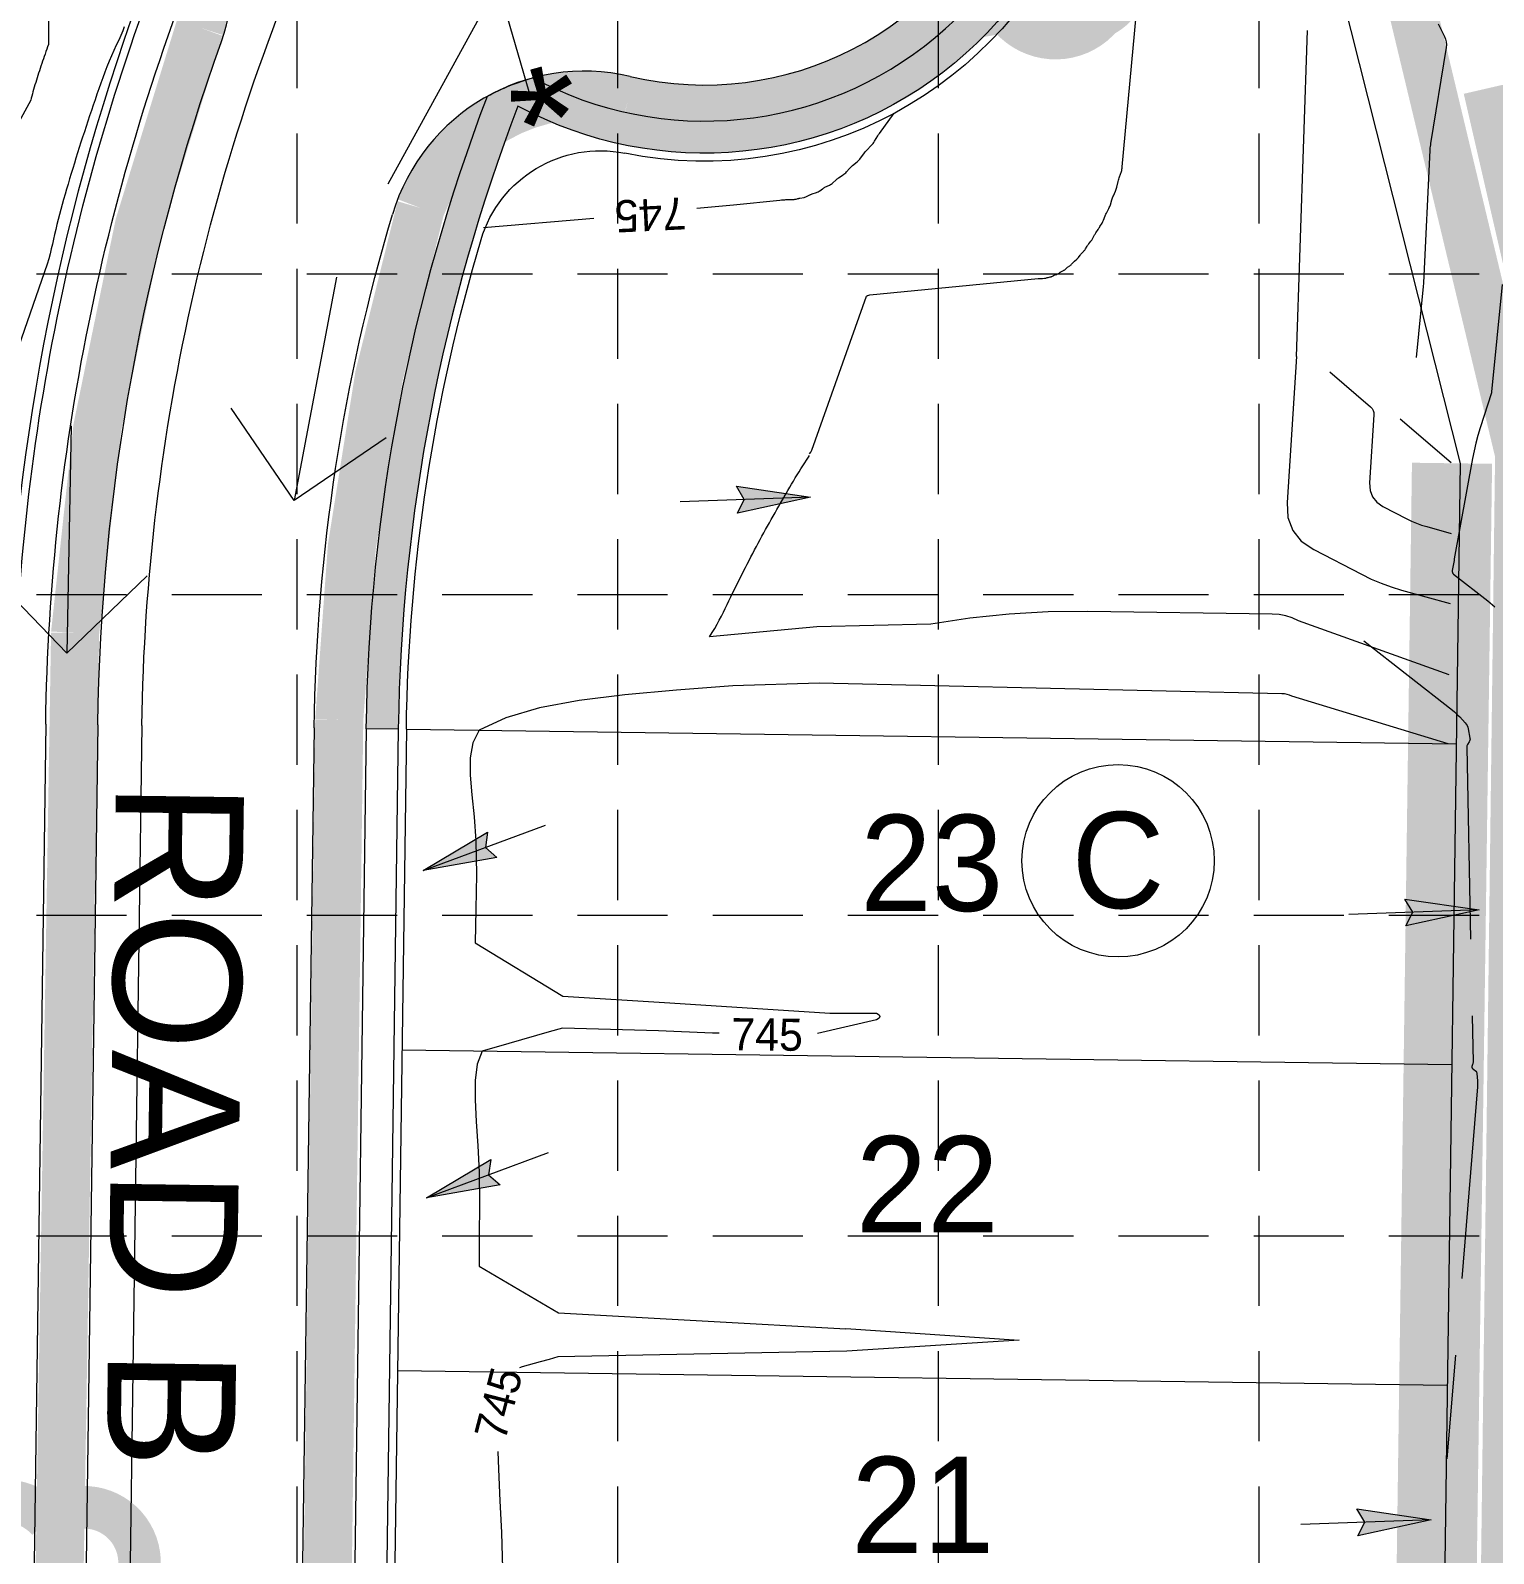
# Model space of a CAD drawing. Header units: feet. Extents: x 46644 to 49208, y 46045 to 47649.
# Drawn here: x 48372.6 to 48555.1, y 46687.2 to 46877.2 of the extents above; entities that cross this region are included whole.
import ezdxf
from ezdxf.enums import TextEntityAlignment as Align

# ---------------------------------------------------------------- set-up
doc = ezdxf.new("R2010")
doc.units = ezdxf.units.FT
doc.header["$MEASUREMENT"] = 0
doc.linetypes.add('DGN Style 3', pattern=[33.544038077373976, 23.96002719812427, -9.584010879249709])
doc.linetypes.add('HIDDEN', pattern=[0.375, 0.25, -0.125])
doc.layers.get('0').update_dxf_attribs({"color": 1})
for name, color, linetype, lineweight in [('06213 - LEVE 12', 1, 'Continuous', 0), ('EC', 35, 'Continuous', 0), ('Level 11', 1, 'Continuous', 0), ('Level 13', 1, 'Continuous', 0), ('Level 15', 1, 'Continuous', 0), ('Level 29', 1, 'Continuous', 0), ('Level 4', 1, 'Continuous', 0), ('Level 45', 1, 'Continuous', 0), ('Level 52', 1, 'Continuous', 0), ('LIMITS OF DISTURBANCE', 1, 'HIDDEN', 0), ('PC', 35, 'Continuous', 0), ('STORM', 5, 'Continuous', 0)]:
    doc.layers.add(name, color=color, linetype=linetype, lineweight=lineweight)
for name, color, linetype in [('EROSION BLANKET', 84, 'Continuous'), ('GRID', 254, 'HIDDEN'), ('LEGEND', 7, 'Continuous'), ('SILT FENCE', 200, 'Continuous')]:
    doc.layers.add(name, color=color, linetype=linetype)
doc.styles.get("Standard").update_dxf_attribs({"font": 'ARIAL.TTF'})
doc.styles.add('Style-WORKING', font='WORKING.shx')
doc.styles.add('SURVEY', font='surveyor.shx')

msp = doc.modelspace()

# ---------------------------------------------------------------- hatches: boundary and pattern name
at = {"layer": 'Level 15', "linetype": 'Continuous', "lineweight": 0}
h = msp.add_hatch(dxfattribs=at)
h.set_pattern_fill('CONCRT', style=0)
h.set_pattern_definition([(65.00897923001818, (48476.84644417513, 46842.73978350573), (-8.5075, -16.5926), [0.4925363057684174, -100.1936034689791]), (-37.17920141359816, (48477.05452905308, 46843.186205611), (-42.5375, 33.1852), [0.4494666377262176, -95.65039364864465]), (-161.9928181565323, (48477.41264129884, 46842.91458845788), (-17.015, -8.2963), [0.5925672571046589, -26.24447058130069]), (81.66580035716234, (48479.35884417513, 46840.91288350573), (-8.5075, -49.7778), [1.024818349757654, -57.66912211312148]), (-47.00862293102423, (48479.50738833559, 46841.9268792071), (-76.56750000000001, 82.96300000000001), [0.9080981514674599, -123.8557406059626]), (-156.0941436475391, (48480.12660982642, 46841.26264506314), (-76.56750000000001, -33.1852), [0.826022007156684, -101.5380300252829]), (62.85448967122436, (48474.97814417513, 46845.12828350574), (0, -8.2963), [1.02484306725469, -17.62165609505457]), (-65.49845957792341, (48475.44573073488, 46846.04024080827), (-25.5225, 58.0741), [0.9248153588354219, -81.13100094257005]), (-174.93384404701, (48475.82926804009, 46845.19870496028), (-8.5075, 0), [0.8363439364636508, -93.11317921261892]), (-56.87299493509265, (48479.59579417513, 46844.47113350574), (-42.5375, 66.3704), [0.1281080110687852, -108.8432648018861]), (66.27539342179878, (48481.58494417513, 46846.01623350573), (-17.015, -41.4815), [0.1749289141337132, -63.26007007743245]), (66.27539342179878, (48478.81434417513, 46839.03648350573), (-17.015, -41.4815), [0.1749289141337132, -63.26007007743245]), (66.27539342179878, (48477.19814417513, 46841.09663350573), (-17.015, -41.4815), [0.1749289141337132, -63.26007007743245]), (-83.49976962636765, (48481.42069417513, 46840.65053350573), (0, -8.2963), [0.1607883080326427, -74.98901970995236]), (66.27539342179878, (48477.37574417513, 46845.60778350574), (-17.015, -41.4815), [0.1749289141337132, -63.26007007743245]), (66.27539342179878, (48474.49859417513, 46841.82483350574), (-17.015, -41.4815), [0.1749289141337132, -63.26007007743245]), (65.00897923001818, (48474.53414417513, 46839.95998350573), (-8.5075, -16.5926), [0.4925363057684174, -100.1936034689791]), (-37.17920141359816, (48474.74222905308, 46840.40640561099), (-42.5375, 33.1852), [0.4494666377262174, -95.65039364864465]), (-161.9928181565323, (48475.10034129884, 46840.13478845788), (-17.015, -8.2963), [0.5925672571046585, -26.24447058130069]), (65.00897923001818, (48481.46064417513, 46844.00933350573), (-8.5075, -16.5926), [0.4925363057684174, -100.1936034689791]), (-37.17920141359816, (48481.66872905308, 46844.45575561099), (-42.5375, 33.1852), [0.4494666377262183, -95.65039364864465]), (-161.9928181565323, (48482.02684129884, 46844.18413845788), (-17.015, -8.2963), [0.5925672571046581, -26.24447058130069]), (-56.87299493509265, (48474.19649417513, 46847.29228350573), (-42.5375, 66.3704), [0.1281080110687852, -108.8432648018861]), (-56.87299493509265, (48482.63294417513, 46847.33278350574), (-42.5375, 66.3704), [0.1281080110687852, -108.8432648018861])])
edge = h.paths.add_edge_path()
edge.add_arc((48644.43091473736, 46786.91634130997), 230.0000000000131, 159.0931941023321, 179.2054769463545, ccw=False)
edge.add_arc((48441.67992461676, 46847.11838450725), 24.99999999998855, 104.85603080910931, 118.9634539277269, ccw=False)
edge.add_arc((48456.63270055081, 46910.88878902114), 44.99999999999544, 241.6586567207845, 514.2780000394453)
edge.add_arc((48407.09969771401, 46953.74589613266), 25.000000000026, 279.7326834135528, 291.08062595095083, ccw=False)
edge.add_line((48411.3259884661, 46929.10571621286), (48359.65307903651, 46962.07052685617))
edge.add_line((48359.65307903651, 46962.07052685617), (48361.8043908936, 46965.442745309))
edge.add_line((48361.8043908936, 46965.442745309), (48412.84529203402, 46932.88112530865))
edge.add_arc((48456.63270055082, 46910.88878902114), 49.00000000000213, -118.32509482813299, 153.3317939500301, ccw=False)
edge.add_arc((48644.43091473731, 46786.91634130997), 225.9999999999652, 159.041249512194, 179.2054769463494)
edge.add_line((48418.4526437116, 46790.05019264929), (48414.45302829522, 46790.10565904466))
at = {"layer": 'Level 52', "linetype": 'Continuous', "lineweight": 0}
for points in [[(48460.75521678579, 46816.9902198717), (48461.61543496646, 46818.69318776056), (48460.6284553658, 46820.33862057125), (48469.88158833931, 46818.99783633351)], [(48429.58983090507, 46777.18177069161), (48429.30866383288, 46775.29470417812), (48430.76292954395, 46774.04302965647), (48421.5574894595, 46772.40655629939)], [(48544.1658164717, 46765.50555396826), (48545.02603465238, 46767.20852185712), (48544.03905505171, 46768.85395466781), (48553.29218802523, 46767.51317043007)], [(48429.97995562159, 46736.36092404584), (48429.69878854939, 46734.47385753234), (48431.15305426047, 46733.22218301069), (48421.94761417602, 46731.58570965361)], [(48538.17959991934, 46689.43423807577), (48539.03981810002, 46691.13720596463), (48538.05283849935, 46692.78263877532), (48547.30597147287, 46691.44185453758)]]:
    msp.add_hatch(color=7, dxfattribs=at).paths.add_polyline_path(points)

# ---------------------------------------------------------------- linework, layer by layer
at = {"color": 7, "linetype": 'Continuous', "lineweight": 0}
for p, q in [((48417.17944681602, 46858.06493170605), (48430.84795361692, 46882.9300405016)), ((48430.84795361692, 46882.9300405016), (48434.74788530853, 46869.56266130045)), ((48410.75429517684, 46846.43822885294), (48405.45780463551, 46818.56263197098)), ((48405.45780463551, 46818.56263197098), (48397.61003933063, 46830.06519140902)), ((48377.63849578702, 46827.89097234407), (48377.10284703275, 46799.52171444062)), ((48416.93706942272, 46826.38872103907), (48405.45780463551, 46818.56263197098)), ((48377.10284703275, 46799.52171444062), (48367.43332230626, 46809.541524093)), ((48387.1033369236, 46809.16595583638), (48377.10284703275, 46799.52171444062))]:
    msp.add_line(p, q, dxfattribs=at)
at = {"layer": '06213 - LEVE 12', "color": 7, "linetype": 'Continuous', "lineweight": 0}
for p, q in [((48419.45254756569, 46790.03632605042), (48415.03853572651, 46471.7472128454)), ((48419.45254756569, 46790.03632605034), (48550.4399524523, 46788.21980160144)), ((48418.89788361183, 46750.04017188649), (48549.88528849844, 46748.22364743761)), ((48418.34321965797, 46710.04401772264), (48549.33062454457, 46708.22749327376))]:
    msp.add_line(p, q, dxfattribs=at)
at = {"layer": '06213 - LEVE 12', "color": 7, "linetype": 'Continuous', "lineweight": 0, "extrusion": (0, 0, -1)}
for centre, radius, start, end in [((-48456.63270055081, 46910.88878902114), 50, 42.63956812919228, 281.4418648249695), ((-48644.43091473734, 46786.91634130997), 275, 0.7945230536474135, 19.48294563650213), ((-48443.63923295056, 46846.6905039995), 15.5, 16.57786980324653, 101.4418648249737), ((-48644.43091473734, 46786.91634130997), 225, 0.7945230536474135, 16.57786980325133)]:
    msp.add_arc(centre, radius, start, end, dxfattribs=at)
at = {"layer": 'EC', "color": 35, "linetype": 'DGN Style 3', "lineweight": 0}
for p, q in [((48548.17584674337, 46878.01690580434), (48548.97727296185, 46876.46016744261)), ((48548.97727296185, 46876.46016744261), (48549.12002650838, 46876.12198519408)), ((48549.12002650838, 46876.12198519408), (48549.20481876862, 46875.77461203207)), ((48549.20051943026, 46875.05229296769), (48547.25922918295, 46863.09178256382)), ((48549.23164974259, 46875.41804795662), (48549.20051943026, 46875.05229296769)), ((48549.20481876862, 46875.77461203207), (48549.23164974259, 46875.41804795662)), ((48547.20657659577, 46862.76738397493), (48547.16357698289, 46862.50245846068)), ((48547.21973974256, 46862.84848362215), (48547.20657659577, 46862.76738397493)), ((48547.23290288935, 46862.92958326938), (48547.21973974256, 46862.84848362215)), ((48547.24606603615, 46863.0106829166), (48547.23290288935, 46862.92958326938)), ((48547.25922918295, 46863.09178256382), (48547.24606603615, 46863.0106829166)), ((48547.13990421806, 46862.27401324422), (48546.3836639898, 46845.70453061666)), ((48547.14335040061, 46862.33138071163), (48547.13990421806, 46862.27401324422)), ((48547.14844458893, 46862.38857740352), (48547.14335040061, 46862.33138071163)), ((48547.15518678303, 46862.44560331987), (48547.14844458893, 46862.38857740352)), ((48547.16357698289, 46862.50245846068), (48547.15518678303, 46862.44560331987)), ((48546.36393135581, 46845.5291463664), (48546.33828743543, 46845.38698800419)), ((48546.37105228021, 46845.57274628153), (48546.36393135581, 46845.5291463664)), ((48546.37671469402, 46845.61651029495), (48546.37105228021, 46845.57274628153)), ((48546.38091859721, 46845.66043840666), (48546.37671469402, 46845.61651029495)), ((48546.3836639898, 46845.70453061666), (48546.38091859721, 46845.66043840666)), ((48556.1705350187, 46845.52401035252), (48554.86500643889, 46832.12658212393)), ((48546.32129289101, 46845.26444650675), (48545.45804935389, 46836.40577921199)), ((48546.32460665985, 46845.29521153223), (48546.32129289101, 46845.26444650675)), ((48546.32854367353, 46845.32589012365), (48546.32460665985, 46845.29521153223)), ((48546.33310393206, 46845.35648228095), (48546.32854367353, 46845.32589012365)), ((48546.33828743543, 46845.38698800419), (48546.33310393206, 46845.35648228095)), ((48554.84177619087, 46832.00256588627), (48553.44381265727, 46827.61341638652)), ((48554.84431316836, 46832.01097391501), (48554.84177619087, 46832.00256588627)), ((48554.84658908224, 46832.01944778306), (48554.84431316836, 46832.01097391501)), ((48554.84860393251, 46832.02798749044), (48554.84658908224, 46832.01944778306)), ((48554.85035771917, 46832.03659303716), (48554.84860393251, 46832.02798749044)), ((48554.85793290853, 46832.07690588025), (48554.85035771917, 46832.03659303716)), ((48554.86011420581, 46832.08926614515), (48554.85793290853, 46832.07690588025)), ((48554.86202022663, 46832.10166560741), (48554.86011420581, 46832.08926614515)), ((48554.86365097098, 46832.11410426701), (48554.86202022663, 46832.10166560741)), ((48554.86500643889, 46832.12658212393), (48554.86365097098, 46832.11410426701)), ((48553.15958655188, 46826.66906187851), (48552.90603546439, 46825.71706242575)), ((48553.44381265727, 46827.61341638652), (48553.15958655188, 46826.66906187851)), ((48552.68315939481, 46824.75741802827), (48552.49095834311, 46823.79012868607)), ((48552.90603546439, 46825.71706242575), (48552.68315939481, 46824.75741802827)), ((48552.49095834311, 46823.79012868607), (48550.2111436078, 46811.27225761856)), ((48550.2111436078, 46811.27225761856), (48550.17501577875, 46811.07388908482)), ((48549.94861471658, 46809.83077960674), (48549.94037768288, 46809.69840230155)), ((48549.94037768288, 46809.69840230155), (48549.96624554246, 46809.5789863332)), ((48550.06663229153, 46810.47878348361), (48549.94861471658, 46809.83077960674)), ((48549.96624554246, 46809.5789863332), (48550.02621829534, 46809.4725317017)), ((48550.02621829534, 46809.4725317017), (48550.12029594151, 46809.37903840704)), ((48550.1027601206, 46810.67715201735), (48550.06663229153, 46810.47878348361)), ((48550.13888794967, 46810.87552055109), (48550.1027601206, 46810.67715201735)), ((48550.12029594151, 46809.37903840704), (48554.38720878246, 46806.03813152212)), ((48550.17501577875, 46811.07388908482), (48550.13888794967, 46810.87552055109)), ((48554.38720878246, 46806.03813152212), (48555.28578091524, 46805.30511143705)), ((48538.93339392859, 46801.06267335093), (48549.97432562221, 46792.41784602816)), ((48549.97432562221, 46792.41784602816), (48550.21384675695, 46792.22245403216)), ((48550.21384675695, 46792.22245403216), (48550.44496262327, 46792.01793965676)), ((48550.44496262327, 46792.01793965676), (48550.66767322112, 46791.80430290195)), ((48550.66767322112, 46791.80430290195), (48550.88197855051, 46791.58154376772)), ((48550.88197855051, 46791.58154376772), (48551.56831402143, 46790.83896404286)), ((48551.56831402143, 46790.83896404286), (48551.70187052026, 46790.67308638067)), ((48551.70187052026, 46790.67308638067), (48551.8083962435, 46790.49370184762)), ((48551.8083962435, 46790.49370184762), (48551.88789119116, 46790.3008104437)), ((48552.06924613063, 46788.46043490632), (48551.85347077419, 46788.12456452377)), ((48551.88789119116, 46790.3008104437), (48551.94035536323, 46790.09441216888)), ((48551.94035536323, 46790.09441216888), (48552.15741970036, 46788.90650257029)), ((48552.12429723915, 46788.56542723336), (48552.06924613063, 46788.46043490632)), ((48552.15734320361, 46788.67476928636), (48552.12429723915, 46788.56542723336)), ((48552.16838402402, 46788.78846106535), (48552.15734320361, 46788.67476928636)), ((48552.15741970036, 46788.90650257029), (48552.16838402402, 46788.78846106535)), ((48551.76869044104, 46787.89339774754), (48551.76440028376, 46787.80956433248)), ((48551.76440028376, 46787.80956433248), (48552.54617231841, 46748.53207311119)), ((48551.78496557519, 46787.97384225111), (48551.76869044104, 46787.89339774754)), ((48551.81322568624, 46788.05089784319), (48551.78496557519, 46787.97384225111)), ((48551.85347077419, 46788.12456452377), (48551.81322568624, 46788.05089784319)), ((48552.40699529416, 46747.96702466477), (48552.39580443468, 46747.9155348917)), ((48552.39580443468, 46747.9155348917), (48552.4000865608, 46747.86814692656)), ((48552.4000865608, 46747.86814692656), (48552.41984167255, 46747.82486076938)), ((48552.49532293825, 46748.21688115771), (48552.40699529416, 46747.96702466477)), ((48552.41984167255, 46747.82486076938), (48552.45506976992, 46747.78567642016)), ((48552.45506976992, 46747.78567642016), (48552.84553623451, 46747.44820398001)), ((48552.51878033056, 46748.29394566594), (48552.49532293825, 46748.21688115771)), ((48552.53507435801, 46748.37216582759), (48552.51878033056, 46748.29394566594)), ((48552.54420502063, 46748.45154164267), (48552.53507435801, 46748.37216582759)), ((48552.54617231841, 46748.53207311119), (48552.54420502063, 46748.45154164267)), ((48552.84553623451, 46747.44820398001), (48552.91976556182, 46747.37114143524)), ((48552.91976556182, 46747.37114143524), (48552.97511077317, 46747.28458484674)), ((48552.97511077317, 46747.28458484674), (48553.0115718686, 46747.1885342145)), ((48553.0115718686, 46747.1885342145), (48553.02914884809, 46747.08298953852)), ((48553.02914884809, 46747.08298953852), (48553.09528351601, 46746.18634845861)), ((48553.09211986771, 46745.41804540851), (48549.28682151029, 46699.03664843537)), ((48553.10413274977, 46745.61007496223), (48553.09211986771, 46745.41804540851)), ((48553.09528351601, 46746.18634845861), (48553.10571457392, 46745.99422648727)), ((48553.10866431849, 46745.80213532181), (48553.10413274977, 46745.61007496223)), ((48553.10571457392, 46745.99422648727), (48553.10866431849, 46745.80213532181))]:
    msp.add_line(p, q, dxfattribs=at)
at = {"layer": 'EROSION BLANKET', "linetype": 'Continuous', "lineweight": 0, "const_width": 6}
msp.add_lwpolyline([(47941.68498725568, 47315.3928132907), (47942.29479183766, 47197.14112650927, 0.4148553070606644), (47963.97090458859, 47174.97320794484), (47979.39906684302, 47173.26444072001, -0.1075798535012065), (48082.59680860947, 47134.83757977516), (48395.32657783169, 46935.3605855733, 0.3836995314983468), (48423.92289702767, 46939.61863140179, -1.75971398590362), (48447.07817052874, 46868.43381277363, 0.379596358224111), (48421.24377303298, 46855.04019652003, 0.06408984686389226), (48411.08144929628, 46791.20657138067), (48407.09034100347, 46494.87377024, 0.01051870835426941), (48408.70584664449, 46472.77015083841, -1.535571533360783), (48335.3554839661, 46504.36982127284, 0.02726020608421516), (48351.69699071425, 46526.79613421819), (48367.85212553912, 46556.77213448369, 0.4403655777729346), (48352.86707179674, 46585.68317979162, -0.0800079427262226), (48202.11332175924, 46647.86526165773), (47959.83440630219, 46814.28025866098, 0.1308218473833488), (47849.01198617012, 46858.77477432849), (47780.10300314242, 46865.909116372, 0.385183493570197), (47757.17228296211, 46847.23069691661), (47753.19151991855, 46807.45490999728, 0.05067348818506356), (47755.48477351766, 46728.53867526053), (47775.41158121971, 46593.74495483478)], format="xyb", dxfattribs=at)
msp.add_lwpolyline([(48381.67029272528, 46904.66704937183), (48367.05697021214, 46913.85417067045), (48343.68721069992, 46928.69751210714), (48069.40072337613, 47103.48572542214, 0.1406572852059013), (47947.95126250276, 47142.70646700574), (47806.90544890746, 47142.13111664354, 0.3867027033061126), (47785.3659191367, 47122.30227509651), (47764.86890325318, 46922.59105017588, 0.4050430524192569), (47784.56781360492, 46898.68666207056), (47855.43772836126, 46891.43676970889, -0.1011992119951404), (47953.1273035854, 46858.4667768486), (47991.46675429995, 46833.58686688977), (48164.15990885261, 46713.94548415449), (48212.65989329357, 46680.9150659958, 0.06763810932000494), (48330.27361074194, 46626.4805636618, 0.4265371123309807), (48375.75723975336, 46658.81691525478), (48378.12179943403, 46802.04980744409, -0.07167183300244244), (48393.67785971527, 46877.54749841414, 0.3478242834572784), (48384.06683500944, 46903.18829699314), (48382.48549230994, 46904.15581032382)], format="xyb", close=True, dxfattribs=at)
at = {"layer": 'GRID', "color": 252, "linetype": 'HIDDEN', "lineweight": 0, "ltscale": 45}
for p, q in [((48405.8028642682, 47606.85321044723), (48405.8028642682, 46206.67654472881)), ((48445.80286426816, 47606.85321044723), (48445.80286426816, 46206.67654472881)), ((48485.80286426812, 47606.85321044723), (48485.80286426812, 46206.67654472881)), ((48525.80286426809, 47606.85321044723), (48525.80286426809, 46206.67654472881)), ((46685.80286426976, 46846.85321044792), (49165.80286426751, 46846.85321044792)), ((46685.80286426976, 46806.85321044796), (49165.80286426751, 46806.85321044796)), ((46685.80286426976, 46766.853210448), (49165.80286426751, 46766.853210448)), ((46685.80286426976, 46726.85321044803), (49165.80286426751, 46726.85321044803))]:
    msp.add_line(p, q, dxfattribs=at)
at = {"layer": 'LEGEND', "color": 170, "ltscale": 100, "const_width": 5.309347039915171}
for points in [[(48511.20270333404, 46902.8821918806, 0.5205670505517462), (48511.20270333404, 46902.8821918806, 0.7651954600696135), (48508.60840209972, 46916.0753174897, 0.4178788784126488), (48498.15096626779, 46919.07163340475, 0.6649002420699669), (48492.44302999995, 46906.41581544893, 0.744833174426672), (48487.02947383488, 46891.855884244, 0.9756416855879776), (48494.03109247456, 46879.88994980032, 0.5205670505517462), (48506.23468356689, 46878.97633716082, 0.5205670505517462), (48507.83119848694, 46887.67126120402, 0.5402640007904789), (48511.20270333404, 46902.8821918806)], [(48362.45576092985, 46665.42263266227, 0.5205670505517462), (48362.45576092985, 46665.42263266227, 0.7651954600696135), (48367.60354160747, 46653.001307599, 0.4178788784126488), (48378.44669390107, 46652.12842640463, 0.6649002420699669), (48381.54383405948, 46665.66201378595, 0.744833174426672), (48383.97648490258, 46681.00412566535, 0.9756416855879776), (48374.75039113538, 46691.352335389, 0.5205670505517462), (48362.60660753293, 46689.83878214559, 0.5205670505517462), (48362.75803067612, 46680.99979832172, 0.5402640007904789), (48362.45576092985, 46665.42263266227)]]:
    msp.add_lwpolyline(points, format="xyb", close=True, dxfattribs=at)
at = {"layer": 'Level 11', "color": 7, "linetype": 'Continuous', "lineweight": 0}
msp.add_circle((48508.25409726577, 46773.63408815896), 12, dxfattribs=at)
msp.add_circle((48508.25409726577, 46773.63408815896), 12, dxfattribs=at)
at = {"layer": 'Level 13', "color": 7, "linetype": 'Continuous', "lineweight": 0}
for p, q in [((48380.95624918299, 46790.57019010602), (48379.19663157284, 46663.68626928286)), ((48407.95365324358, 46790.19579193716), (48403.96883447972, 46502.85527794623))]:
    msp.add_line(p, q, dxfattribs=at)
for centre, radius, start, end in [((48456.63270055082, 46910.88878902113), 40.5, 256.8037790452855, 139.132877714917), ((48372.84989142537, 46884.26107807994), 25, 340.2804326219934, 57.46409898407497), ((48441.67992461676, 46847.11838450724), 25, 76.80377904528426, 163.4624760705777)]:
    msp.add_arc(centre, radius, start, end, dxfattribs=at)
at = {"layer": 'Level 13', "color": 7, "linetype": 'Continuous', "lineweight": 0, "extrusion": (0, 0, -1)}
for radius, end in [(263.5, 19.71956737800624), (236.5, 16.53752392942134)]:
    msp.add_arc((-48644.43091473734, 46786.91634130997), radius, 0.7945230536474134, end, dxfattribs=at)
at = {"layer": 'Level 15', "color": 7, "linetype": 'Continuous', "lineweight": 0}
for p, q in [((48374.45687413136, 46790.66032299853), (48372.6972565212, 46663.77640217537)), ((48414.45302829521, 46790.10565904465), (48410.03901645603, 46471.81654583963)), ((48418.45264371159, 46790.05019264926), (48414.0386318724, 46471.76107944424))]:
    msp.add_line(p, q, dxfattribs=at)
at = {"layer": 'Level 15', "color": 7, "linetype": 'Continuous', "lineweight": 0, "flags": 128}
msp.add_lwpolyline([(48414.45302829522, 46790.10565904466, -0.08798236108377831), (48429.57363346421, 46868.991603624, -0.06163310887658936), (48435.27014677677, 46871.28271251449, 2.49447399003799), (48416.09173065789, 46930.41901585394, -0.04955524512702488), (48411.3259884661, 46929.10571621286), (48359.65307903651, 46962.07052685617), (48361.8043908936, 46965.442745309), (48412.84529203402, 46932.88112530865, -2.464457777747167), (48433.38348427596, 46867.75557742491, 0.08821077115612341), (48418.4526437116, 46790.05019264929)], format="xyb", close=True, dxfattribs=at)
at = {"layer": 'Level 15', "color": 7, "linetype": 'Continuous', "lineweight": 0, "extrusion": (0, 0, -1)}
for radius, start, end in [(270, 0.7945230536474134, 22.83486613916205), (274, 0.7945230536474136, 22.12852499958937)]:
    msp.add_arc((-48644.43091473734, 46786.91634130997), radius, start, end, dxfattribs=at)
at = {"layer": 'Level 29', "color": 34, "linetype": 'Continuous', "lineweight": 0, "const_width": 10, "flags": 128}
msp.add_lwpolyline([(48414.13938776986, 46407.22209440006), (48434.16832428747, 46408.85863436436), (48544.30369925154, 46417.85766146972), (48549.44004859819, 46788.23366820029), (48549.9250961459, 46823.20986659884)], dxfattribs=at)
msp.add_lwpolyline([(48414.13938776986, 46407.22209440006), (48434.16832428747, 46408.85863436436), (48544.30369925154, 46417.85766146972), (48549.44004859819, 46788.23366820029), (48549.9250961459, 46823.20986659884)], dxfattribs=at)
at = {"layer": 'Level 4', "color": 7, "linetype": 'Continuous', "lineweight": 0}
for p, q in [((48520.032, 46945.762), (48550.925, 46823.196)), ((48550.925, 46823.196), (48545.291, 46416.935))]:
    msp.add_line(p, q, dxfattribs=at)
at = {"layer": 'Level 45', "color": 97, "linetype": 'Continuous', "lineweight": 0}
for p, q in [((48469.88158833933, 46818.9978363335), (48453.61852903864, 46818.40009163121)), ((48421.55748945948, 46772.40655629939), (48436.80787708042, 46778.08723178358)), ((48553.29218802524, 46767.51317043006), (48537.02912872456, 46766.91542572777)), ((48421.947614176, 46731.58570965362), (48437.19800179694, 46737.26638513781)), ((48547.30597147288, 46691.44185453757), (48531.0429121722, 46690.84410983528))]:
    msp.add_line(p, q, dxfattribs=at)
at = {"layer": 'Level 52', "color": 7, "linetype": 'Continuous', "lineweight": 0, "flags": 128}
for points in [[(48460.75521678579, 46816.9902198717), (48461.61543496646, 46818.69318776056), (48460.6284553658, 46820.33862057125), (48469.88158833931, 46818.99783633351)], [(48429.58983090507, 46777.18177069161), (48429.30866383288, 46775.29470417812), (48430.76292954395, 46774.04302965647), (48421.5574894595, 46772.40655629939)], [(48544.1658164717, 46765.50555396826), (48545.02603465238, 46767.20852185712), (48544.03905505171, 46768.85395466781), (48553.29218802523, 46767.51317043007)], [(48429.97995562159, 46736.36092404584), (48429.69878854939, 46734.47385753234), (48431.15305426047, 46733.22218301069), (48421.94761417602, 46731.58570965361)], [(48538.17959991934, 46689.43423807577), (48539.03981810002, 46691.13720596463), (48538.05283849935, 46692.78263877532), (48547.30597147287, 46691.44185453758)]]:
    msp.add_lwpolyline(points, close=True, dxfattribs=at)
at = {"layer": 'LIMITS OF DISTURBANCE', "linetype": 'HIDDEN', "lineweight": 0, "ltscale": 60, "const_width": 6}
msp.add_lwpolyline([(48550.0979398467, 46901.89636357766), (48592.91191812063, 46892.42163295878), (48586.84132729415, 46863.25203957988), (48557.55315675461, 46869.85241573413)], dxfattribs=at)
at = {"layer": 'LIMITS OF DISTURBANCE', "color": 1, "linetype": 'HIDDEN', "lineweight": 0, "ltscale": 100, "const_width": 5}
msp.add_lwpolyline([(47739.2136930773, 46270.55636355153), (47774.34259356088, 46267.65301129106), (47781.81030644353, 46251.31655090195), (47852.3812006697, 46269.27070936249), (47849.60128301573, 46307.4920622742), (47981.61416280266, 46319.47901789937), (47981.61416280266, 46319.47901789937), (47981.18258309118, 46356.56517789354), (47839.71771816548, 46354.75460091585), (47804.01849772981, 46583.05131642352), (47826.32791619937, 46601.72854695605), (47980.50023370851, 46513.21322289404), (48043.84384367678, 46569.6968016071), (48332.84844389237, 46385.18101866242), (48560.20240767658, 46404.13071426745), (48564.11464451156, 46825.28990925609), (48553.82557186233, 46869.8524102524)], dxfattribs=at)
at = {"layer": 'PC', "color": 35, "linetype": 'Continuous', "lineweight": 0, "flags": 128}
for points in [[(48374.82970175439, 46884.59215789474), (48374.80583341145, 46875.42469173329), (48374.69389750688, 46875.13717052694), (48374.5834758574, 46874.84468796497), (48374.47598530129, 46874.55177079621), (48374.37016138021, 46874.25600267539), (48374.26588445885, 46873.95801853188), (48374.16303490185, 46873.65845329502), (48374.06149307394, 46873.35794189417), (48373.96113933977, 46873.05711925864), (48373.86295762065, 46872.7598263435), (48373.76580498771, 46872.46288856294), (48373.66966544924, 46872.1663444401), (48373.57452301354, 46871.87023249814), (48373.48036168895, 46871.57459126019), (48373.38716548375, 46871.27945924942), (48373.29597574405, 46870.98812584259), (48373.206088287, 46870.69777624976), (48373.11787668337, 46870.40885831676), (48373.03171450394, 46870.12181988945), (48372.9479753195, 46869.83710881367), (48372.86703270081, 46869.55517293525), (48372.79010359026, 46869.27947926375), (48372.71679048813, 46869.0076202145), (48372.64760707055, 46868.74027630235), (48372.58306701361, 46868.4781280421), (48362.7772813729, 46850.5618322692)], [(48469.75815572589, 46824.38191582415), (48469.90156517956, 46824.6130832215), (48470.06061696278, 46824.85081113824), (48476.87577129067, 46844.0500271825), (48476.99948269907, 46844.13718599764), (48477.1389880886, 46844.19583254844), (48477.29428745923, 46844.22596683491), (48498.27919654181, 46846.2643946305), (48498.30978354294, 46846.26325265228), (48498.34035343035, 46846.26046183546), (48498.44018711019, 46846.24865206415), (48498.46158514864, 46846.2467074112), (48498.48299340121, 46846.2459347829), (48498.50441186789, 46846.24633417925), (48498.52584054867, 46846.24790560026), (48498.68494824304, 46846.26392069969), (48498.71906063847, 46846.26710021358), (48498.75320881294, 46846.26977514121), (48498.78739276639, 46846.27194548259), (48498.82161249888, 46846.27361123772), (48499.07150089595, 46846.28392760117), (48499.11786854353, 46846.28735936526), (48499.16371047744, 46846.29380448094), (48499.2090266977, 46846.3032629482), (48499.25381720429, 46846.31573476703), (48499.39927419354, 46846.36139784946), (48499.43055709913, 46846.37073317512), (48499.4620671062, 46846.37916925963), (48499.49380421476, 46846.38670610299), (48499.52576842481, 46846.3933437052), (48499.79120051834, 46846.44454705848), (48499.84385168245, 46846.45663792406), (48499.8952505911, 46846.47235553844), (48499.94539724426, 46846.49169990163), (48499.99429164196, 46846.51467101364), (48500.15196799052, 46846.59563366925), (48500.18602407008, 46846.61235195595), (48500.2206167308, 46846.62780853508), (48500.25574597267, 46846.64200340665), (48500.29141179573, 46846.65493657067), (48500.56207059755, 46846.74759861826), (48500.61904725095, 46846.76943708699), (48500.67398058179, 46846.79524018707), (48500.72687059009, 46846.82500791849), (48500.77771727583, 46846.85874028126), (48500.94629808873, 46846.97957934933), (48500.98288878062, 46847.00469607559), (48501.02041193647, 46847.02825808235), (48501.0588675563, 46847.05026536959), (48501.09825564008, 46847.07071793731), (48501.37738578294, 46847.20851841151), (48501.43587571555, 46847.23998319868), (48501.49171830933, 46847.27532021411), (48501.54491356428, 46847.31452945781), (48501.59546148038, 46847.35761092979), (48501.77616707847, 46847.5228735873), (48501.81550938879, 46847.557495242), (48501.85609106341, 46847.59053335288), (48501.89791210234, 46847.62198791992), (48501.94097250558, 46847.65185894314), (48502.22366675168, 46847.84005768294), (48502.28271502831, 46847.88214425945), (48502.33870518133, 46847.9277473862), (48502.39163721073, 46847.97686706321), (48502.44151111649, 46848.02950329047), (48502.63581697131, 46848.24812371442), (48502.67829599158, 46848.29409675513), (48502.72245911464, 46848.33832140987), (48502.76830634048, 46848.38079767863), (48502.81583766909, 46848.42152556143), (48503.09852549428, 46848.65442541037), (48503.15727205056, 46848.70604870801), (48503.21235979434, 46848.76110437998), (48503.26378872562, 46848.81959242626), (48503.31155884438, 46848.88151284687), (48503.51290896787, 46849.16042099021), (48503.55711517686, 46849.21929334302), (48503.60344089379, 46849.27637834), (48503.65188611865, 46849.33167598116), (48503.70245085143, 46849.3851862665), (48503.9844019221, 46849.67255587995), (48504.04288310179, 46849.73564389863), (48504.09749046773, 46849.8017495489), (48504.14822401992, 46849.87087283075), (48504.19508375835, 46849.9430137442), (48504.4019328945, 46850.28213713297), (48504.44742490943, 46850.35398210136), (48504.49525132445, 46850.42417841135), (48504.54541213954, 46850.49272606293), (48504.59790735474, 46850.55962505611), (48504.87775151677, 46850.90419786166), (48504.93553215271, 46850.97944381919), (48504.98894084823, 46851.05750763226), (48505.03797760336, 46851.13838930086), (48505.08264241807, 46851.22208882501), (48505.28681785104, 46851.63116433594), (48505.33199026585, 46851.71799064065), (48505.38000375326, 46851.80315147864), (48505.43085831329, 46851.88664684993), (48505.48455394594, 46851.9684767545), (48505.75950904093, 46852.37254302635), (48505.8179903705, 46852.45941383861), (48505.87559646137, 46852.54685501602), (48505.93232731356, 46852.63486655858), (48505.98818292704, 46852.7234484663), (48506.25915435997, 46853.15797236373), (48506.31485346927, 46853.25226030076), (48506.365820183, 46853.34889958437), (48506.41205450123, 46853.44789021456), (48506.4535564239, 46853.54923219135), (48506.65232618643, 46854.06991780556), (48506.69648656806, 46854.18078937301), (48506.74378067187, 46854.29025309779), (48506.79420849786, 46854.39830897993), (48506.84777004602, 46854.50495701943), (48507.10810520735, 46855.00526129937), (48507.16142902119, 46855.11348586004), (48507.20982825068, 46855.2237434221), (48507.25330289583, 46855.33603398551), (48507.29185295664, 46855.4503575503), (48507.48301742546, 46856.06133803432), (48507.52558399877, 46856.19167181001), (48507.57135608918, 46856.32082435823), (48507.62033369671, 46856.44879567898), (48507.67251682135, 46856.57558577226), (48507.91462096819, 46857.14364221213), (48507.96407176658, 46857.26618780349), (48508.00866524164, 46857.39037181762), (48508.04840139339, 46857.51619425451), (48508.08328022183, 46857.64365511418), (48508.26198406655, 46858.35009653425), (48508.30187508035, 46858.50099932792), (48508.34496075969, 46858.65094710032), (48508.3912411046, 46858.79993985143), (48508.44071611509, 46858.94797758125), (48508.66421483453, 46859.59371885578), (48508.70675053535, 46859.73308786626), (48508.73857247236, 46859.87444863722), (48508.75968064553, 46860.01780116863), (48508.77007505488, 46860.16314546052), (48510.91960188121, 46883.54231797685)], [(48384.23751106093, 46877.63177908519), (48384.06057875251, 46877.12563868109), (48383.83007632214, 46876.57010077999), (48383.55990457203, 46875.97329853645), (48383.26396430437, 46875.34336510503), (48382.9561563214, 46874.68843364029), (48382.65038142532, 46874.01663729682), (48382.36099415708, 46873.342570988), (48382.08519177546, 46872.66190577892), (48381.82097137874, 46871.97658483131), (48381.56633006512, 46871.28855130691), (48381.31926493287, 46870.59974836747), (48381.07777308022, 46869.91211917472), (48380.84271671732, 46869.23468372161), (48380.61088378682, 46868.55991451712), (48380.3820049249, 46867.88742862955), (48380.15581076776, 46867.21684312716), (48379.93203195158, 46866.54777507825), (48379.71039911255, 46865.8798415511), (48379.49310353485, 46865.22005007738), (48379.27769599065, 46864.56094120472), (48379.06422896514, 46863.90246239085), (48378.85275494352, 46863.24456109346), (48378.64332641097, 46862.58718477029), (48378.43599585268, 46861.93028087904), (48378.23301280997, 46861.28090151387), (48378.03212491565, 46860.63192890154), (48377.83332311527, 46859.98335893713), (48377.63659835436, 46859.33518751569), (48377.44194157847, 46858.6874105323), (48377.24934373316, 46858.04002388202), (48377.06093993273, 46857.40005475757), (48376.8751709857, 46856.76092031123), (48376.69266571299, 46856.1230772537), (48376.51405293548, 46855.48698229572), (48376.33996147408, 46854.853092148), (48376.17102014969, 46854.22186352126), (48376.00943380294, 46853.60027135719), (48375.85345259732, 46852.98169482745), (48375.70302381667, 46852.36609667854), (48375.55809474476, 46851.75343965698), (48375.41861266539, 46851.1436865093), (48375.28452486239, 46850.53679998199), (48375.15443649043, 46849.93714717875), (48375.01360058528, 46849.32902609549), (48374.8460386462, 46848.70119766499), (48374.63577217245, 46848.04242282003), (48361.44089911507, 46810.17158541721)], [(48530.50999999999, 46836.51), (48531.91, 46877.18)], [(48468.4347788952, 46856.25324116312), (48468.47760842952, 46856.26341220598), (48468.54153684962, 46856.27668741038), (48469.07240103667, 46856.37909411696), (48469.17770336491, 46856.4032758481), (48469.28050118219, 46856.43471107687), (48469.38079448853, 46856.47339980325), (48469.47858328393, 46856.51934202726), (48469.79393598103, 46856.68126733847), (48469.86204814014, 46856.71470391188), (48469.93123346158, 46856.74561707016), (48470.00149194535, 46856.77400681332), (48470.07282359145, 46856.79987314135), (48470.61414119509, 46856.98519723652), (48470.72809450188, 46857.02887417397), (48470.83796116357, 46857.08048037412), (48470.94374118016, 46857.14001583697), (48471.04543455166, 46857.20748056249), (48471.38259617746, 46857.44915869866), (48471.45577756125, 46857.49939215118), (48471.53082387296, 46857.54651616469), (48471.6077351126, 46857.59053073917), (48471.68651128018, 46857.63143587462), (48472.24477156587, 46857.90703682299), (48472.3617514311, 46857.96996639734), (48472.47343661867, 46858.04064042822), (48472.57982712855, 46858.11905891563), (48472.68092296075, 46858.20522185958), (48473.04233415694, 46858.53574717462), (48473.12101877758, 46858.60499048401), (48473.20218212683, 46858.67106670575), (48473.28582420468, 46858.73397583984), (48473.37194501116, 46858.79371788628), (48473.93733350335, 46859.17011536589), (48474.05543005663, 46859.2542885189), (48474.16741036266, 46859.34549477243), (48474.27327442144, 46859.44373412643), (48474.37302223298, 46859.54900658094), (48474.76163394262, 46859.98624742883), (48474.84659198317, 46860.07819351026), (48474.93491822929, 46860.16664281973), (48475.02661268097, 46860.25159535728), (48475.1216753382, 46860.33305112286), (48475.68705098856, 46860.79885082073), (48475.80454410112, 46860.90209741602), (48475.91471958868, 46861.01220875996), (48476.01757745122, 46861.12918485253), (48476.11311768877, 46861.25302569375), (48476.51581793573, 46861.81084198042), (48476.60423035373, 46861.92858668603), (48476.69688178757, 46862.04275667999), (48476.79377223728, 46862.15335196232), (48476.89490170284, 46862.260372533), (48477.45880384418, 46862.8351117599), (48477.57576620358, 46862.96128779726), (48477.68498093546, 46863.0934990978), (48477.78644803984, 46863.2317456615), (48477.88016751671, 46863.3760274884), (48478.293865789, 46864.05427426594), (48478.38484981886, 46864.19796420271), (48478.48050264889, 46864.33835682269), (48480.32431607495, 46866.85803438468)], [(48455.70426649924, 46855.02068434839), (48460.26757142857, 46855.46453296703), (48466.052, 46856.02715384615), (48466.24147683648, 46856.0475111379), (48466.40643124852, 46856.06386582041), (48466.54958120293, 46856.07668760161), (48466.67364466651, 46856.08644618947), (48466.78133960605, 46856.0936112919), (48466.87538398836, 46856.09865261686), (48466.99947777082, 46856.10322208529), (48467.10194802737, 46856.10471804989), (48467.18737462054, 46856.10403150435), (48467.2603374129, 46856.10205344224), (48467.32541626696, 46856.09967485723), (48467.38719104528, 46856.0977867429), (48467.45216138785, 46856.09717040523), (48467.5192399778, 46856.09826758043), (48467.5891533179, 46856.1012955824), (48467.66262791088, 46856.10647172496), (48467.74039025942, 46856.11401332195), (48467.82316686626, 46856.12413768723), (48467.91223303035, 46856.1371293271), (48468.00664204295, 46856.15288105072), (48468.10590102003, 46856.17130653695), (48468.2095170775, 46856.19231946459), (48468.31699733133, 46856.21583351246), (48468.42784889746, 46856.24176235943), (48468.4351798514, 46856.24358480119)], [(48429.08695173413, 46852.61586537975), (48442.84791789928, 46853.77109875035)], [(48530.50999999999, 46836.51), (48529.34697068734, 46818.31104836109), (48529.45825796814, 46816.43620926833), (48530.04909049792, 46814.83274035114), (48531.11946827665, 46813.50064160953), (48532.66939130435, 46812.43991304348), (48538.6252106964, 46809.36151707172), (48539.83594596238, 46808.77462780937), (48541.07205810888, 46808.25243361576), (48542.33354713592, 46807.7949344909), (48543.62041304348, 46807.40213043478), (48549.68255725797, 46805.72067754173)], [(48534.66665568917, 46834.62308832871), (48539.7562, 46830.2578), (48539.95667693106, 46830.04565099168), (48540.09430772424, 46829.80700396672), (48540.16909237955, 46829.54185892512), (48540.18103089698, 46829.25021586687), (48539.63848534366, 46820.76052418055), (48539.69412898408, 46819.82310463417), (48539.98954524895, 46819.02137017557), (48540.52473413832, 46818.35532080477), (48541.29969565217, 46817.82495652174), (48544.27760534821, 46816.28575853586), (48544.8829729812, 46815.99231390467), (48545.50102905445, 46815.73121680788), (48546.13177356795, 46815.50246724545), (48546.77520652174, 46815.3060652174), (48549.80383701869, 46814.46601599867)], [(48543.46436419371, 46828.75555826593), (48549.7974857143, 46823.32365714284)], [(48470.65459111066, 46802.7927636411), (48457.28775751362, 46801.54330913608), (48457.61516720768, 46802.0832309434), (48457.92402902345, 46802.61244534907), (48458.21606448433, 46803.13195420118), (48458.49299511367, 46803.64275934784), (48458.7565424348, 46804.1458626371), (48459.00398470873, 46804.63313395382), (48459.24250136916, 46805.11478806831), (48459.47440178703, 46805.59166257928), (48459.70199533331, 46806.06459508549), (48459.92759137895, 46806.53442318567), (48460.15349929491, 46807.00198447853), (48460.37916957263, 46807.46310647864), (48460.60698780832, 46807.92285926543), (48460.83653536445, 46808.38127303901), (48461.06739360355, 46808.83837799949), (48461.29914388811, 46809.29420434697), (48461.53136758065, 46809.74878228157), (48461.75968723477, 46810.19424615409), (48461.98815107025, 46810.63846220007), (48462.2168503876, 46811.08135877595), (48462.44587648733, 46811.52286423812), (48462.67532066999, 46811.96290694301), (48462.90527423607, 46812.40141524706), (48463.13277459925, 46812.83253025559), (48463.36102082288, 46813.26203678608), (48463.59017393177, 46813.68989003144), (48463.82039495072, 46814.11604518459), (48464.05184490453, 46814.54045743842), (48464.28468481801, 46814.96308198585), (48464.51658138973, 46815.37958793995), (48464.749673855, 46815.79439829053), (48464.98363880074, 46816.20761251972), (48465.2181528138, 46816.61933010969), (48465.45289248109, 46817.02965054258), (48465.68753438948, 46817.43867330055), (48465.91806058371, 46817.83991674877), (48466.14832442741, 46818.239994085), (48466.37847127474, 46818.63889907668), (48466.60864647981, 46819.03662549121), (48466.83899539676, 46819.43316709602), (48467.06966337971, 46819.82851765852), (48467.29792102705, 46820.21773270176), (48467.52682457503, 46820.60556953883), (48467.75656700632, 46820.99181758593), (48467.98734130357, 46821.37626625921), (48468.21934044945, 46821.75870497484), (48468.4527574266, 46822.13892314903), (48468.68541866561, 46822.5129150595), (48468.91965853005, 46822.8839131047), (48469.15547656705, 46823.2513066474), (48469.3928723238, 46823.61448505038), (48469.63184534749, 46823.97283767641), (48469.76691350603, 46824.1709992852)], [(48549.55928554956, 46796.83170211929), (48530.76650702341, 46803.5776548495), (48529.98346005979, 46803.92783177008), (48529.17621080774, 46804.18140199668), (48528.34475926725, 46804.33836552931), (48527.48910543832, 46804.39872236798), (48504.47588547764, 46804.71838594117), (48499.55358140289, 46804.6724470106), (48494.6494777332, 46804.39763154466), (48489.7635744686, 46803.89393954338), (48484.89587160906, 46803.16137100672), (48470.65459111066, 46802.7927636411)], [(48470.94572986878, 46795.78117188316), (48460.19159786691, 46795.44589997926), (48453.14173503546, 46794.93170000728), (48446.73381351502, 46794.34831075761), (48441.0189062784, 46793.62509372661), (48436.04808629848, 46792.69141041064), (48431.87242654806, 46791.476622306), (48428.543, 46789.91009090909), (48427.75922347178, 46788.32431735722), (48427.43300843332, 46786.45827408553), (48427.43634505599, 46784.30733270149), (48427.64122351116, 46781.86686481255), (48427.91963397017, 46779.13224202618), (48428.14356660443, 46776.09883594987), (48428.21566069222, 46771.9256925177), (48428.13539058326, 46767.59042138819), (48428.03654786856, 46763.40666956649), (48438.99299999999, 46756.762), (48452.31581481481, 46755.91044444445), (48472.30003703704, 46754.63311111111), (48472.65524258061, 46754.61040740636)], [(48549.44004859818, 46788.23366820029), (48529.93744013378, 46794.16037056857), (48529.64379752243, 46794.29168691378), (48529.34107905292, 46794.38677574875), (48529.02928472523, 46794.4456370735), (48528.70841453938, 46794.46827088799), (48470.94572986878, 46795.78117188316)], [(48472.65524258061, 46754.61040740636), (48478.13152888889, 46754.63611111111), (48478.44355852164, 46754.42173834774), (48478.54562075324, 46754.21028672429), (48478.43771558368, 46754.00175624076), (48478.11984301297, 46753.79614689714), (48470.7680157699, 46752.09526553504)], [(48458.46846565886, 46752.12834132619), (48457.64875380213, 46752.15135043563), (48450.93206097667, 46752.42466269166), (48438.9374, 46752.7624), (48437.264, 46752.28558333333), (48432.2438, 46750.85513333333), (48428.897, 46749.9015), (48428.28882588405, 46748.27452116747), (48428.03134224232, 46746.23912314819), (48428.02543434878, 46743.83361286781), (48428.17198747749, 46741.096297252), (48428.37188690246, 46738.0654832264), (48428.52601789772, 46734.77947771667), (48428.56273114333, 46730.81998065451), (48428.52423844916, 46726.83147306406), (48428.5221222586, 46723.06455950293), (48438.4455, 46717.266), (48474.28858116884, 46715.27416974033)], [(48474.28845063723, 46715.27731337667), (48495.91648274349, 46713.85310201694)], [(48474.40428503639, 46712.48763492974), (48438.369, 46711.7666), (48437.25333333333, 46711.44872222222), (48436.13766666667, 46711.13084444444), (48433.90633333333, 46710.49508888889), (48433.58957881889, 46710.40483861597)], [(48495.91648274349, 46713.85310201694), (48474.40428503639, 46712.48763492974)], [(48430.86695910608, 46699.93821303755), (48430.93785388391, 46697.73646001946), (48431.12939166631, 46693.79393121348), (48431.31139350859, 46689.85552505292), (48431.40889370078, 46686.82197265889), (48431.48130813693, 46684.01038824848), (48431.56122425813, 46681.52119958524), (48431.68122950548, 46679.45483443274), (48431.87391132004, 46677.91172055457), (48432.17185714286, 46676.99228571429), (48436.94697619048, 46677.91815873016), (48437.902, 46678.10333333334), (48464.55066666667, 46676.62244444445), (48475.91973052937, 46675.99065597406)]]:
    msp.add_lwpolyline(points, dxfattribs=at)
at = {"layer": 'SILT FENCE', "linetype": 'Continuous', "lineweight": 0, "const_width": 6}
msp.add_lwpolyline([(47960.89057421243, 47337.13564369838), (47964.24457491592, 47319.45515976531), (48059.78954103452, 47319.30120871934), (48271.65501132495, 47188.72988330329), (48433.74524751365, 47086.159098769), (48525.13125340557, 46962.65403919562), (48558.29906442446, 46824.35913414188), (48553.07530239845, 46411.83705424549), (48553.15894756172, 46409.69516320785), (48334.38251665283, 46390.98883880968), (48041.77794278215, 46578.97330546397), (47979.2638705663, 46521.68581459542)], dxfattribs=at)
at = {"layer": 'STORM', "color": 5, "linetype": 'Continuous', "lineweight": 0}
msp.add_line((48386.45572038053, 46790.49392381236), (48384.04311256155, 46616.52366020894), dxfattribs=at)
at = {"layer": 'STORM', "color": 5, "linetype": 'Continuous', "lineweight": 0, "extrusion": (0, 0, -1)}
msp.add_arc((-48644.43091473734, 46786.91634130997), 258, 0.7945230536474135, 25.0759531700749, dxfattribs=at)

# ---------------------------------------------------------------- texts
at = {"color": 7, "linetype": 'Continuous', "lineweight": 0, "insert": (48382.99017226106, 46783.61399758601), "char_height": 16, "attachment_point": 7, "rotation": 269.2031970555646, "line_spacing_factor": 0.7228915662650602}
msp.add_mtext('ROAD B', dxfattribs=at)
at = {"layer": 'Level 11', "color": 7, "linetype": 'Continuous', "lineweight": 0, "char_height": 12, "attachment_point": 5, "line_spacing_factor": 0.7228915662650602, "style": 'SURVEY'}
for s, insert in [('\\FENGINEERING.shx;23', (48485.00897963379, 46773.28411602156)), ('\\FENGINEERING.shx;23', (48485.00897963379, 46773.28411602156)), ('\\FENGINEERING.shx;C', (48508.25409726577, 46773.63408815896)), ('\\FENGINEERING.shx;C', (48508.25409726577, 46773.63408815896)), ('\\FENGINEERING.shx;22', (48484.45431567993, 46733.28796185771)), ('\\FENGINEERING.shx;22', (48484.45431567993, 46733.28796185771)), ('\\FENGINEERING.shx;21', (48483.89965172607, 46693.29180769387)), ('\\FENGINEERING.shx;21', (48483.89965172607, 46693.29180769387))]:
    msp.add_mtext(s, dxfattribs=dict(at, insert=insert))
at = {"layer": 'Level 15', "color": 7, "linetype": 'Continuous', "lineweight": 0, "style": 'Style-WORKING'}
msp.add_text('*', height=14.99997599999997, rotation=302.857385119048, dxfattribs=at).set_placement((48433.44534264477, 46867.09342106948), align=Align.MIDDLE_CENTER)
at = {"layer": 'PC', "color": 35, "linetype": 'Continuous', "lineweight": 0, "style": 'Style-WORKING'}
for height, rotation, p in [(3.999999999999999, 182.7439263752358, (48449.91797635184, 46854.18641366402)), (4, 359.4410555242902, (48464.46619877561, 46751.96789710144)), (4, 75.41913328899574, (48430.94034150399, 46705.93298664069))]:
    msp.add_text('745', height=height, rotation=rotation, dxfattribs=at).set_placement(p, align=Align.MIDDLE_CENTER)

doc.saveas('drawing.dxf')
